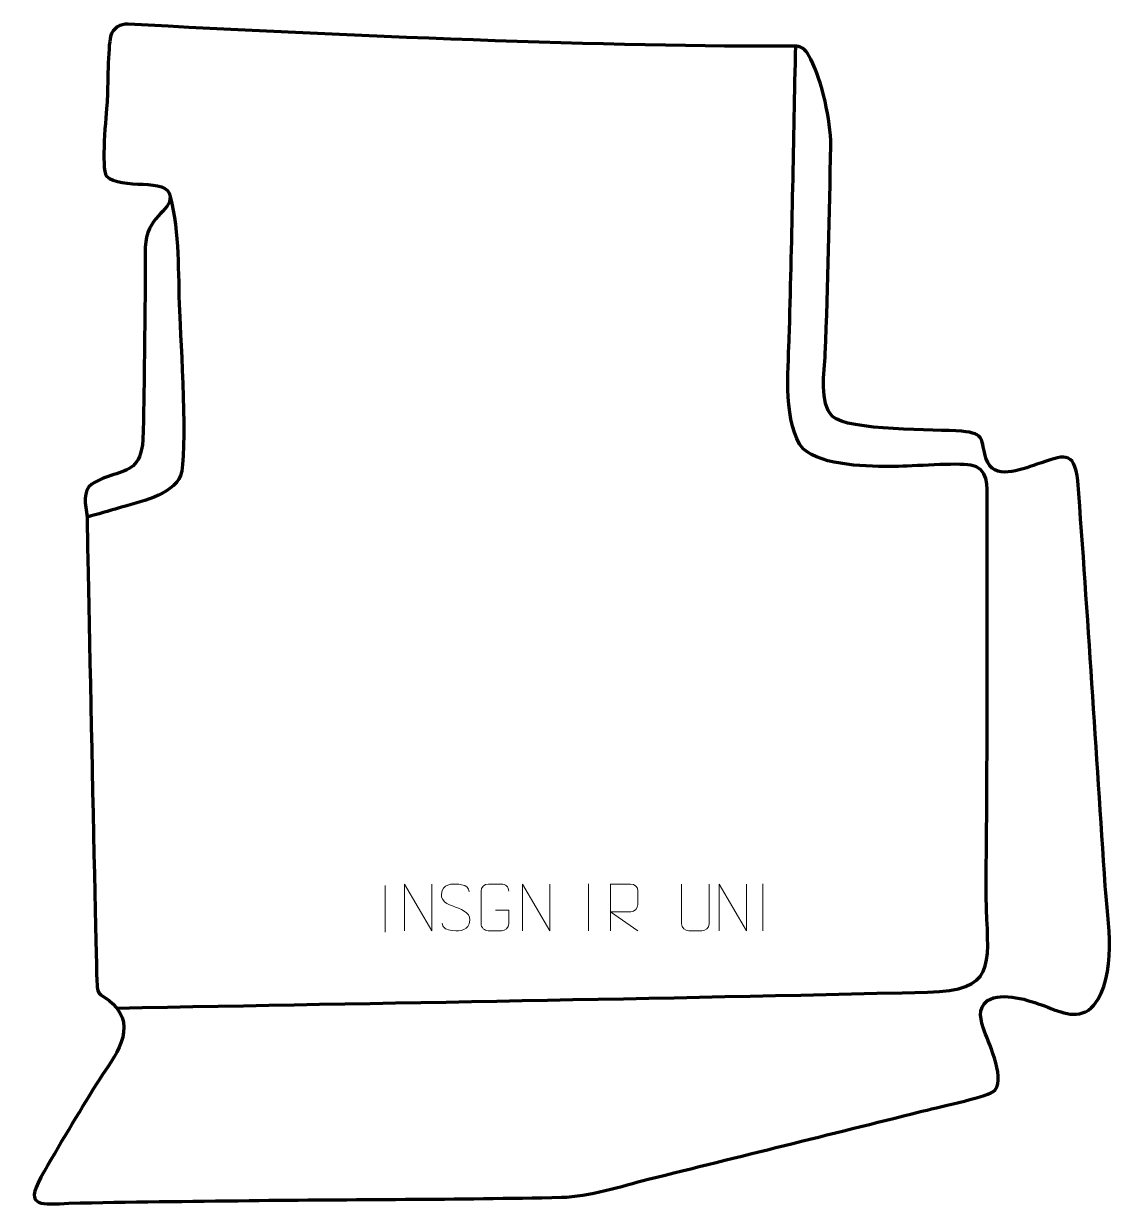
# Model space of a CAD drawing. Header units: millimetres. Extents: x -689 to -105, y -55 to 577.
import ezdxf

# ---------------------------------------------------------------- set-up
doc = ezdxf.new("R2010")
doc.units = ezdxf.units.MM
doc.header["$MEASUREMENT"] = 0
doc.layers.add('layer 1', color=7, linetype='Continuous', plot=False)
doc.layers.add('layer 2', color=7, linetype='Continuous')
doc.layers.add('layer 3', color=7, linetype='Continuous')

msp = doc.modelspace()

# ---------------------------------------------------------------- linework, layer by layer
at = {"layer": 'layer 1', "color": 250, "lineweight": 9}
for points in [[(-495.739, 116.9867), (-495.739, 116.9867), (-495.739, 92.0126), (-495.739, 92.0126)], [(-387.194, 117.7614), (-387.194, 117.7614), (-387.194, 92.7873), (-387.194, 92.7873)], [(-294.194, 117.7614), (-294.194, 117.7614), (-294.194, 92.7873), (-294.194, 92.7873)]]:
    msp.add_open_spline(points, degree=3, dxfattribs=at)
for points, knots in [([(-485.5214, 92.7976), (-485.5214, 92.7976), (-485.5214, 117.7511), (-485.5214, 117.7511), (-485.5214, 117.7511), (-485.5214, 117.7511), (-470.8666, 92.7976), (-470.8666, 92.7976), (-470.8666, 92.7976), (-470.8666, 92.7976), (-470.8666, 117.7511), (-470.8666, 117.7511)], [0, 0, 0, 0, 0.25, 0.25, 0.25, 0.25, 0.5, 0.5, 0.5, 0.5, 1, 1, 1, 1]), ([(-458.1885, 105.4482), (-462.4368, 106.9186), (-467.3449, 108.7144), (-465.3398, 114.2347), (-465.3398, 114.2347), (-463.8363, 118.3746), (-458.6227, 117.9861), (-455.0191, 117.385), (-455.0191, 117.385), (-452.1585, 116.9078), (-451.2938, 115.6946), (-450.9832, 113.6105)], [0, 0, 0, 0, 0.25, 0.25, 0.25, 0.25, 0.5, 0.5, 0.5, 0.5, 1, 1, 1, 1]), ([(-436.939, 103.7833), (-436.939, 103.7833), (-429.7709, 103.7833), (-429.7709, 103.7833), (-429.7709, 103.7833), (-429.7709, 103.7833), (-429.7709, 96.6152), (-429.7709, 96.6152), (-429.7709, 96.6152), (-429.9106, 94.2918), (-431.5878, 92.8122), (-433.7356, 92.8014), (-433.7356, 92.8014), (-436.0674, 92.8018), (-438.3994, 92.8018), (-440.7309, 92.8014), (-440.7309, 92.8014), (-442.6558, 92.696), (-444.628, 94.5805), (-444.6168, 96.5978), (-444.6168, 96.5978), (-444.6164, 102.3679), (-444.6164, 108.1376), (-444.6168, 113.9069), (-444.6168, 113.9069), (-444.6126, 116.045), (-442.8658, 117.7642), (-440.7135, 117.7508), (-440.7135, 117.7508), (-438.3878, 117.7508), (-436.0617, 117.7508), (-433.7356, 117.7508), (-433.7356, 117.7508), (-431.7889, 117.7862), (-429.7975, 116.2947), (-429.7709, 113.857)], [0, 0, 0, 0, 0.1, 0.1, 0.1, 0.1, 0.2, 0.2, 0.2, 0.2, 0.3, 0.3, 0.3, 0.3, 0.4, 0.4, 0.4, 0.4, 0.5, 0.5, 0.5, 0.5, 0.6, 0.6, 0.6, 0.6, 0.7, 0.7, 0.7, 0.7, 0.8, 0.8, 0.8, 0.8, 1, 1, 1, 1]), ([(-422.5214, 92.7976), (-422.5214, 92.7976), (-422.5214, 117.7511), (-422.5214, 117.7511), (-422.5214, 117.7511), (-422.5214, 117.7511), (-407.8666, 92.7976), (-407.8666, 92.7976), (-407.8666, 92.7976), (-407.8666, 92.7976), (-407.8666, 117.7511), (-407.8666, 117.7511)], [0, 0, 0, 0, 0.25, 0.25, 0.25, 0.25, 0.5, 0.5, 0.5, 0.5, 1, 1, 1, 1]), ([(-375.526, 92.7976), (-375.526, 92.7976), (-375.526, 117.7511), (-375.526, 117.7511), (-375.526, 117.7511), (-371.9312, 117.7511), (-368.3357, 117.7511), (-364.7405, 117.7511), (-364.7405, 117.7511), (-362.4152, 117.7134), (-360.8579, 116.2234), (-360.862, 113.857), (-360.862, 113.857), (-360.8624, 111.8215), (-360.8624, 108.7621), (-360.862, 106.7261), (-360.862, 106.7261), (-360.8685, 104.8506), (-362.6808, 102.9088), (-364.6903, 102.8897), (-364.6903, 102.8897), (-364.6903, 102.8897), (-375.526, 102.8897), (-375.526, 102.8897), (-375.526, 102.8897), (-375.526, 102.8897), (-360.8713, 92.7976), (-360.8713, 92.7976)], [0, 0, 0, 0, 0.125, 0.125, 0.125, 0.125, 0.25, 0.25, 0.25, 0.25, 0.375, 0.375, 0.375, 0.375, 0.5, 0.5, 0.5, 0.5, 0.625, 0.625, 0.625, 0.625, 0.75, 0.75, 0.75, 0.75, 1, 1, 1, 1]), ([(-322.8668, 117.7553), (-322.8672, 112.2158), (-322.7714, 102.014), (-322.771, 96.4736), (-322.771, 96.4736), (-322.9108, 94.2341), (-324.588, 92.8079), (-326.7357, 92.7974), (-326.7357, 92.7974), (-329.0676, 92.7978), (-331.3995, 92.7978), (-333.731, 92.7974), (-333.731, 92.7974), (-335.656, 92.6959), (-337.6281, 94.5124), (-337.6169, 96.4569), (-337.6169, 96.4569), (-337.6166, 102.0188), (-337.5212, 112.1942), (-337.5216, 117.7553)], [0, 0, 0, 0, 0.16666667, 0.16666667, 0.16666667, 0.16666667, 0.33333333, 0.33333333, 0.33333333, 0.33333333, 0.5, 0.5, 0.5, 0.5, 0.66666667, 0.66666667, 0.66666667, 0.66666667, 1, 1, 1, 1]), ([(-317.5214, 92.7976), (-317.5214, 92.7976), (-317.5214, 117.7511), (-317.5214, 117.7511), (-317.5214, 117.7511), (-317.5214, 117.7511), (-302.8666, 92.7976), (-302.8666, 92.7976), (-302.8666, 92.7976), (-302.8666, 92.7976), (-302.8666, 117.7511), (-302.8666, 117.7511)], [0, 0, 0, 0, 0.25, 0.25, 0.25, 0.25, 0.5, 0.5, 0.5, 0.5, 1, 1, 1, 1]), ([(-458.1885, 105.4481), (-454.1699, 103.8014), (-449.1404, 101.9131), (-450.9744, 96.5528), (-450.9744, 96.5528), (-452.4342, 92.2864), (-457.345, 92.5431), (-461.0711, 93.0978), (-461.0711, 93.0978), (-463.8211, 93.5076), (-465.042, 94.7211), (-465.42, 96.8333)], [0, 0, 0, 0, 0.25, 0.25, 0.25, 0.25, 0.5, 0.5, 0.5, 0.5, 1, 1, 1, 1])]:
    msp.add_open_spline(points, degree=3, knots=knots, dxfattribs=at)
at = {"layer": 'layer 2', "color": 142, "lineweight": 158}
for points, knots in [([(-639.1633, 51.5003), (-494.8211, 54.2884), (-350.4607, 56.5439), (-206.1335, 60.034), (-206.1335, 60.034), (-169.9922, 60.908), (-173.5955, 73.9494), (-174.6841, 104.3441), (-174.6841, 104.3441), (-174.7509, 106.2093), (-174.7947, 108.0478), (-174.8151, 109.9137), (-174.8151, 109.9137), (-174.8872, 130.5221), (-174.5394, 151.1335), (-174.4519, 171.7424), (-174.4519, 171.7424), (-174.2979, 221.8963), (-174.2597, 272.0502), (-174.2872, 322.2043), (-174.2872, 322.2043), (-174.292, 330.1419), (-173.5423, 339.9476), (-183.0682, 341.4257), (-183.0682, 341.4257), (-190.8702, 342.6362), (-213.8965, 340.7843), (-223.687, 340.636), (-223.687, 340.636), (-237.1421, 340.5868), (-262.1588, 340.7606), (-272.6494, 350.1229), (-272.6494, 350.1229), (-283.1542, 362.6768), (-280.6782, 392.0483), (-280.0714, 407.7849), (-280.0714, 407.7849), (-280.0714, 407.7849), (-280.033, 408.9627), (-280.033, 408.9627), (-280.033, 408.9627), (-278.5836, 459.5211), (-277.7688, 510.0964), (-276.6456, 560.6627), (-276.6456, 560.6627), (-276.6456, 560.6627), (-276.5447, 565.1714), (-276.5447, 565.1714)], [0, 0, 0, 0, 0.07692308, 0.07692308, 0.07692308, 0.07692308, 0.15384615, 0.15384615, 0.15384615, 0.15384615, 0.23076923, 0.23076923, 0.23076923, 0.23076923, 0.30769231, 0.30769231, 0.30769231, 0.30769231, 0.38461538, 0.38461538, 0.38461538, 0.38461538, 0.46153846, 0.46153846, 0.46153846, 0.46153846, 0.53846154, 0.53846154, 0.53846154, 0.53846154, 0.61538462, 0.61538462, 0.61538462, 0.61538462, 0.69230769, 0.69230769, 0.69230769, 0.69230769, 0.76923077, 0.76923077, 0.76923077, 0.76923077, 0.84615385, 0.84615385, 0.84615385, 0.84615385, 1, 1, 1, 1]), ([(-610.6747, 484.8967), (-605.522, 464.925), (-606.5191, 444.203), (-605.6689, 423.7519), (-605.6689, 423.7519), (-605.0522, 408.9179), (-601.1212, 345.6949), (-605.0986, 335.7716), (-605.0986, 335.7716), (-609.3187, 325.243), (-627.739, 321.5652), (-637.7999, 318.5515), (-637.7999, 318.5515), (-643.5245, 316.8368), (-649.2772, 315.2321), (-655.0371, 313.6413)], [0, 0, 0, 0, 0.2, 0.2, 0.2, 0.2, 0.4, 0.4, 0.4, 0.4, 0.6, 0.6, 0.6, 0.6, 1, 1, 1, 1])]:
    msp.add_open_spline(points, degree=3, knots=knots, dxfattribs=at)
at = {"layer": 'layer 3', "color": 242, "lineweight": 158}
msp.add_open_spline([(-655.0371, 313.6413), (-655.8397, 320.5559), (-657.6253, 327.6264), (-652.3955, 331.2947), (-652.3955, 331.2947), (-645.507, 336.1265), (-635.6145, 336.5802), (-630.4733, 341.0639), (-630.4733, 341.0639), (-627.7444, 343.4438), (-625.7975, 347.085), (-625.1984, 354.9672), (-625.1984, 354.9672), (-624.3793, 381.8727), (-624.3878, 409.0027), (-623.9525, 435.9405), (-623.9525, 435.9405), (-623.8588, 443.1469), (-624.0471, 450.371), (-623.9137, 457.5612), (-623.9137, 457.5612), (-623.6039, 474.2577), (-610.1074, 476.4117), (-610.6747, 484.8967), (-610.6747, 484.8967), (-611.3721, 495.3276), (-637.0836, 488.0113), (-644.6561, 495.6884), (-644.6561, 495.6884), (-647.6979, 499.6781), (-644.7847, 528.4235), (-644.3174, 534.989), (-644.3174, 534.989), (-643.906, 542.872), (-643.8913, 564.5884), (-642.4445, 570.2515), (-642.4445, 570.2515), (-641.2988, 574.7362), (-637.2017, 577.072), (-633.0146, 576.8393), (-633.0146, 576.8393), (-521.1472, 570.6219), (-372.6455, 564.4063), (-276.2219, 565.0772), (-276.2219, 565.0772), (-273.0313, 565.0994), (-270.5491, 562.1982), (-268.535, 558.202), (-268.535, 558.202), (-262.633, 546.4923), (-257.6864, 525.2527), (-257.8823, 512.0717), (-257.8823, 512.0717), (-258.4329, 475.0365), (-259.3038, 437.7547), (-260.8294, 400.7503), (-260.8294, 400.7503), (-261.2268, 391.1953), (-264.1613, 374.5015), (-256.8785, 367.4373), (-256.8785, 367.4373), (-248.7773, 359.5793), (-201.3869, 360.4277), (-188.1219, 359.5361), (-188.1219, 359.5361), (-174.4818, 358.1395), (-178.2165, 354.8464), (-174.8667, 344.7515), (-174.8667, 344.7515), (-170.8784, 332.7326), (-156.5043, 339.015), (-147.8916, 341.8352), (-147.8916, 341.8352), (-133.5014, 346.4672), (-127.9336, 349.992), (-125.9407, 332.9745), (-125.9407, 332.9745), (-120.5001, 260.9615), (-116.0541, 188.6237), (-111.2574, 116.5449), (-111.2574, 116.5449), (-109.7677, 98.2498), (-104.8321, 68.5235), (-117.3007, 53.1035), (-117.3007, 53.1035), (-125.0212, 44.5061), (-134.4221, 49.1088), (-143.7552, 52.626), (-143.7552, 52.626), (-151.9589, 55.7176), (-165.9377, 60.3943), (-174.2345, 55.5225), (-174.2345, 55.5225), (-179.7858, 51.3409), (-177.7321, 44.7798), (-175.7126, 39.04), (-175.7126, 39.04), (-173.2579, 32.3542), (-163.6441, 11.8782), (-171.3223, 6.7747), (-171.3223, 6.7747), (-175.7039, 3.8623), (-202.5214, -1.9118), (-209.974, -3.7741), (-209.974, -3.7741), (-258.4006, -15.8752), (-306.8617, -27.8411), (-355.3087, -39.8604), (-355.3087, -39.8604), (-369.8135, -43.5717), (-386.8107, -49.1741), (-401.6681, -49.4983), (-401.6681, -49.4983), (-457.0793, -50.7075), (-512.9068, -50.6315), (-568.3731, -51.2277), (-568.3731, -51.2277), (-600.4051, -51.7284), (-632.6721, -51.7949), (-664.6659, -52.7138), (-664.6659, -52.7138), (-678.7325, -53.1178), (-688.8505, -55.3859), (-679.6456, -38.8375), (-679.6456, -38.8375), (-670.3697, -22.1615), (-659.7669, -5.0457), (-649.8377, 11.3222), (-649.8377, 11.3222), (-642.7723, 22.1211), (-628.451, 38.7308), (-639.1633, 51.5003), (-639.1633, 51.5003), (-645.1459, 58.6319), (-649.1867, 57.3614), (-649.6419, 62.6029), (-649.6419, 62.6029), (-650.0971, 67.8444), (-655.0371, 313.6413), (-655.0371, 313.6413)], degree=3, knots=[0, 0, 0, 0, 0.02777778, 0.02777778, 0.02777778, 0.02777778, 0.05555556, 0.05555556, 0.05555556, 0.05555556, 0.08333333, 0.08333333, 0.08333333, 0.08333333, 0.11111111, 0.11111111, 0.11111111, 0.11111111, 0.13888889, 0.13888889, 0.13888889, 0.13888889, 0.16666667, 0.16666667, 0.16666667, 0.16666667, 0.19444444, 0.19444444, 0.19444444, 0.19444444, 0.22222222, 0.22222222, 0.22222222, 0.22222222, 0.25, 0.25, 0.25, 0.25, 0.27777778, 0.27777778, 0.27777778, 0.27777778, 0.30555556, 0.30555556, 0.30555556, 0.30555556, 0.33333333, 0.33333333, 0.33333333, 0.33333333, 0.36111111, 0.36111111, 0.36111111, 0.36111111, 0.38888889, 0.38888889, 0.38888889, 0.38888889, 0.41666667, 0.41666667, 0.41666667, 0.41666667, 0.44444444, 0.44444444, 0.44444444, 0.44444444, 0.47222222, 0.47222222, 0.47222222, 0.47222222, 0.5, 0.5, 0.5, 0.5, 0.52777778, 0.52777778, 0.52777778, 0.52777778, 0.55555556, 0.55555556, 0.55555556, 0.55555556, 0.58333333, 0.58333333, 0.58333333, 0.58333333, 0.61111111, 0.61111111, 0.61111111, 0.61111111, 0.63888889, 0.63888889, 0.63888889, 0.63888889, 0.66666667, 0.66666667, 0.66666667, 0.66666667, 0.69444444, 0.69444444, 0.69444444, 0.69444444, 0.72222222, 0.72222222, 0.72222222, 0.72222222, 0.75, 0.75, 0.75, 0.75, 0.77777778, 0.77777778, 0.77777778, 0.77777778, 0.80555556, 0.80555556, 0.80555556, 0.80555556, 0.83333333, 0.83333333, 0.83333333, 0.83333333, 0.86111111, 0.86111111, 0.86111111, 0.86111111, 0.88888889, 0.88888889, 0.88888889, 0.88888889, 0.91666667, 0.91666667, 0.91666667, 0.91666667, 0.94444444, 0.94444444, 0.94444444, 0.94444444, 1, 1, 1, 1], dxfattribs=at)

doc.saveas('drawing.dxf')
